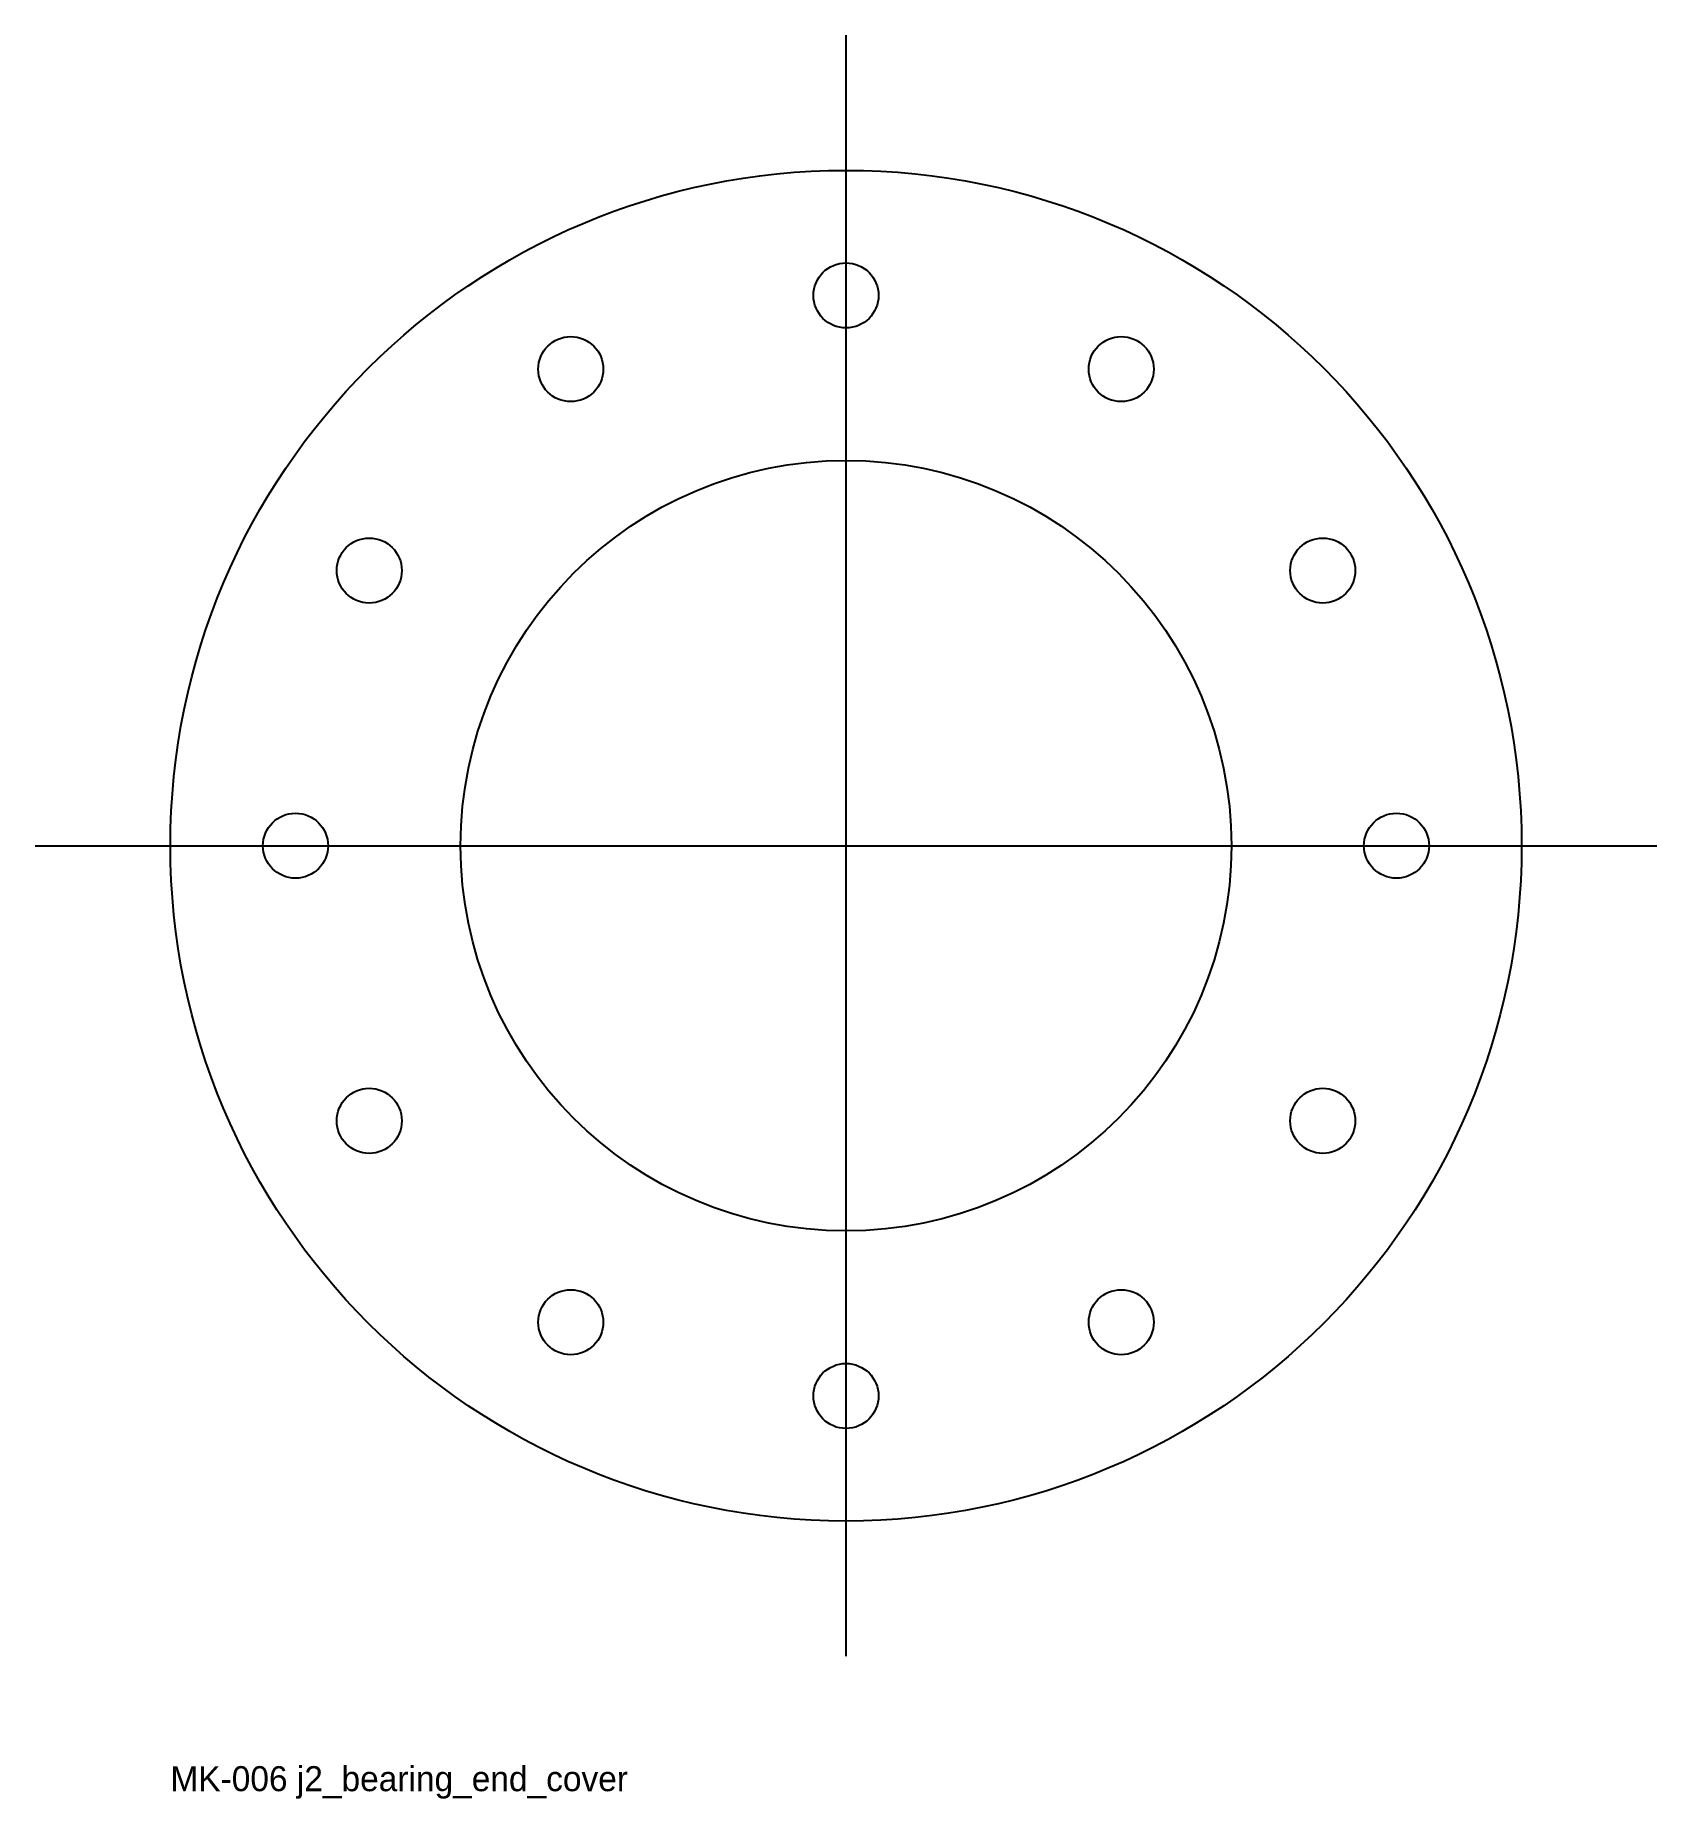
# Model space of a CAD drawing. Header units: millimetres. Extents: x -162 to 162, y -191 to 162.
import ezdxf

# ---------------------------------------------------------------- set-up
doc = ezdxf.new("R2010")
doc.units = ezdxf.units.MM
for name, color, linetype in [('CENTER', 3, 'Continuous'), ('HOLES', 1, 'Continuous'), ('OUTLINE', 7, 'Continuous'), ('TEXT', 2, 'Continuous')]:
    doc.layers.add(name, color=color, linetype=linetype)

msp = doc.modelspace()

# ---------------------------------------------------------------- linework, layer by layer
at = {"layer": 'CENTER'}
for p, q in [((0, -162), (0, 162)), ((-162, 0), (162, 0))]:
    msp.add_line(p, q, dxfattribs=at)
at = {"layer": 'HOLES'}
for centre, radius in [((0, 110), 6.5), ((-55, 95.26), 6.5), ((55, 95.26), 6.5), ((0, 0), 77), ((-95.26, 55), 6.5), ((95.26, 55), 6.5), ((-110, 0), 6.5), ((110, 0), 6.5), ((-95.26, -55), 6.5), ((95.26, -55), 6.5), ((-55, -95.26), 6.5), ((55, -95.26), 6.5), ((0, -110), 6.5)]:
    msp.add_circle(centre, radius, dxfattribs=at)
at = {"layer": 'OUTLINE'}
msp.add_circle((0, 0), 135, dxfattribs=at)

# ---------------------------------------------------------------- texts
at = {"layer": 'TEXT'}
msp.add_text('MK-006 j2_bearing_end_cover', height=5, dxfattribs=at).set_placement((-135, -189))

doc.saveas('drawing.dxf')
